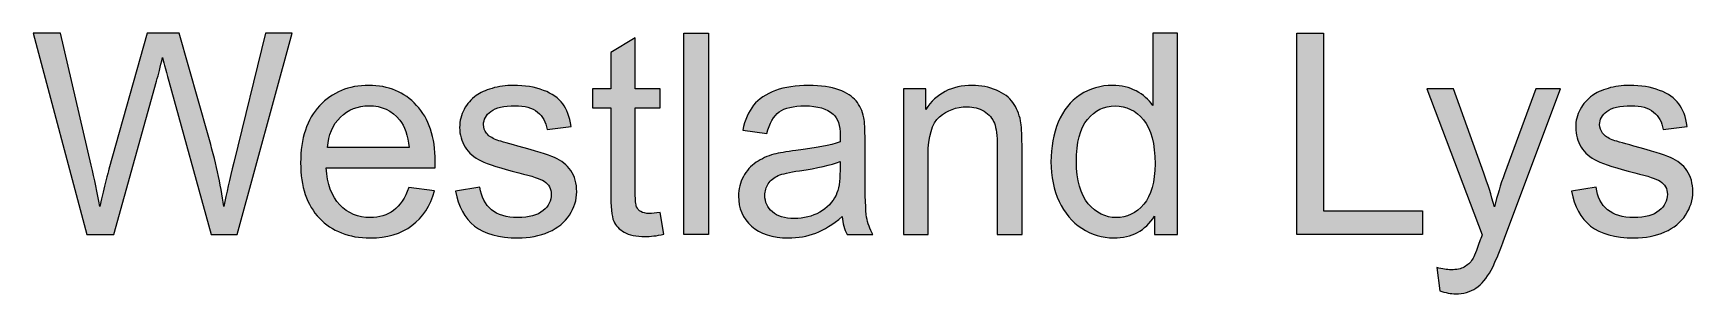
# Model space of a CAD drawing. Extents: x 65 to 351, y 42 to 244.
# Drawn here: x 65.11 to 102.55, y 237.92 to 243.8 of the extents above; entities that cross this region are included whole.
import ezdxf

# ---------------------------------------------------------------- set-up
doc = ezdxf.new("R2010")
doc.units = 0
doc.header["$MEASUREMENT"] = 0
doc.layers.add('TITLE', color=7, linetype='CONTINUOUS')

# ---------------------------------------------------------------- blocks, each defined once
blk = doc.blocks.new('BLOCK_27')
at = {"layer": 'TITLE'}
h = blk.add_hatch(color=7, dxfattribs=at)
h.dxf.hatch_style = 2
edge = h.paths.add_edge_path()
edge.add_spline(control_points=[(66.312, 239.259), (66.312, 239.259), (65.105, 243.804), (65.105, 243.804), (65.105, 243.804), (65.722, 243.804), (65.722, 243.804), (65.722, 243.804), (66.414, 240.825), (66.414, 240.825), (66.488, 240.512), (66.552, 240.202), (66.606, 239.894), (66.722, 240.38), (66.79, 240.66), (66.811, 240.735), (66.811, 240.735), (67.676, 243.804), (67.676, 243.804), (67.676, 243.804), (68.401, 243.804), (68.401, 243.804), (68.401, 243.804), (69.052, 241.504), (69.052, 241.504), (69.216, 240.933), (69.334, 240.397), (69.406, 239.894), (69.464, 240.182), (69.539, 240.511), (69.632, 240.883), (69.632, 240.883), (70.345, 243.804), (70.345, 243.804), (70.345, 243.804), (70.95, 243.804), (70.95, 243.804), (70.95, 243.804), (69.704, 239.259), (69.704, 239.259), (69.704, 239.259), (69.124, 239.259), (69.124, 239.259), (69.124, 239.259), (68.166, 242.722), (68.166, 242.722), (68.085, 243.012), (68.038, 243.189), (68.023, 243.255), (67.976, 243.047), (67.931, 242.869), (67.89, 242.722), (67.89, 242.722), (66.925, 239.259), (66.925, 239.259), (66.925, 239.259), (66.312, 239.259), (66.312, 239.259)], knot_values=[0, 0, 0, 0, 1, 1, 1, 2, 2, 2, 3, 3, 3, 4, 4, 4, 5, 5, 5, 6, 6, 6, 7, 7, 7, 8, 8, 8, 9, 9, 9, 10, 10, 10, 11, 11, 11, 12, 12, 12, 13, 13, 13, 14, 14, 14, 15, 15, 15, 16, 16, 16, 17, 17, 17, 18, 18, 18, 19, 19, 19, 19], degree=3, periodic=1)
h = blk.add_hatch(color=7, dxfattribs=at)
h.dxf.hatch_style = 2
h.paths.add_polyline_path([(79.784, 239.259), (79.784, 243.804), (80.342, 243.804), (80.342, 239.259)])
h = blk.add_hatch(color=7, dxfattribs=at)
h.dxf.hatch_style = 2
edge = h.paths.add_edge_path()
edge.add_spline(control_points=[(90.406, 239.259), (90.406, 239.259), (90.406, 239.674), (90.406, 239.674), (90.197, 239.348), (89.89, 239.184), (89.485, 239.184), (89.223, 239.184), (88.981, 239.257), (88.761, 239.401), (88.541, 239.546), (88.371, 239.748), (88.25, 240.008), (88.129, 240.267), (88.068, 240.565), (88.068, 240.902), (88.068, 241.231), (88.123, 241.529), (88.233, 241.797), (88.342, 242.064), (88.507, 242.269), (88.726, 242.412), (88.945, 242.555), (89.19, 242.626), (89.461, 242.626), (89.659, 242.626), (89.836, 242.584), (89.991, 242.5), (90.146, 242.417), (90.272, 242.308), (90.369, 242.173), (90.369, 242.173), (90.369, 243.804), (90.369, 243.804), (90.369, 243.804), (90.924, 243.804), (90.924, 243.804), (90.924, 243.804), (90.924, 239.259), (90.924, 239.259), (90.924, 239.259), (90.406, 239.259), (90.406, 239.259)], knot_values=[0, 0, 0, 0, 1, 1, 1, 2, 2, 2, 3, 3, 3, 4, 4, 4, 5, 5, 5, 6, 6, 6, 7, 7, 7, 8, 8, 8, 9, 9, 9, 10, 10, 10, 11, 11, 11, 12, 12, 12, 13, 13, 13, 14, 14, 14, 14], degree=3, periodic=1)
edge = h.paths.add_edge_path()
edge.add_spline(control_points=[(88.642, 240.902), (88.642, 240.48), (88.731, 240.165), (88.909, 239.956), (89.086, 239.748), (89.296, 239.643), (89.538, 239.643), (89.782, 239.643), (89.989, 239.743), (90.16, 239.942), (90.33, 240.142), (90.415, 240.446), (90.415, 240.856), (90.415, 241.306), (90.329, 241.637), (90.155, 241.848), (89.981, 242.059), (89.767, 242.164), (89.513, 242.164), (89.265, 242.164), (89.058, 242.063), (88.892, 241.86), (88.725, 241.658), (88.642, 241.338), (88.642, 240.902)], knot_values=[0, 0, 0, 0, 1, 1, 1, 2, 2, 2, 3, 3, 3, 4, 4, 4, 5, 5, 5, 6, 6, 6, 7, 7, 7, 8, 8, 8, 8], degree=3, periodic=1)
h = blk.add_hatch(color=7, dxfattribs=at)
h.dxf.hatch_style = 2
h.paths.add_polyline_path([(93.612, 239.259), (93.612, 243.804), (94.214, 243.804), (94.214, 239.795), (96.452, 239.795), (96.452, 239.259)])
h = blk.add_hatch(color=7, dxfattribs=at)
h.dxf.hatch_style = 2
edge = h.paths.add_edge_path()
edge.add_spline(control_points=[(79.25, 239.758), (79.25, 239.758), (79.331, 239.265), (79.331, 239.265), (79.174, 239.232), (79.033, 239.215), (78.909, 239.215), (78.707, 239.215), (78.55, 239.247), (78.438, 239.312), (78.326, 239.376), (78.248, 239.46), (78.202, 239.564), (78.157, 239.669), (78.134, 239.888), (78.134, 240.223), (78.134, 240.223), (78.134, 242.118), (78.134, 242.118), (78.134, 242.118), (77.725, 242.118), (77.725, 242.118), (77.725, 242.118), (77.725, 242.552), (77.725, 242.552), (77.725, 242.552), (78.134, 242.552), (78.134, 242.552), (78.134, 242.552), (78.134, 243.367), (78.134, 243.367), (78.134, 243.367), (78.689, 243.702), (78.689, 243.702), (78.689, 243.702), (78.689, 242.552), (78.689, 242.552), (78.689, 242.552), (79.25, 242.552), (79.25, 242.552), (79.25, 242.552), (79.25, 242.118), (79.25, 242.118), (79.25, 242.118), (78.689, 242.118), (78.689, 242.118), (78.689, 242.118), (78.689, 240.192), (78.689, 240.192), (78.689, 240.033), (78.699, 239.931), (78.719, 239.885), (78.738, 239.84), (78.77, 239.803), (78.815, 239.777), (78.859, 239.75), (78.923, 239.736), (79.005, 239.736), (79.067, 239.736), (79.149, 239.744), (79.25, 239.758)], knot_values=[0, 0, 0, 0, 1, 1, 1, 2, 2, 2, 3, 3, 3, 4, 4, 4, 5, 5, 5, 6, 6, 6, 7, 7, 7, 8, 8, 8, 9, 9, 9, 10, 10, 10, 11, 11, 11, 12, 12, 12, 13, 13, 13, 14, 14, 14, 15, 15, 15, 16, 16, 16, 17, 17, 17, 18, 18, 18, 19, 19, 19, 20, 20, 20, 20], degree=3, periodic=1)
h = blk.add_hatch(color=7, dxfattribs=at)
h.dxf.hatch_style = 2
edge = h.paths.add_edge_path()
edge.add_spline(control_points=[(73.579, 240.319), (73.579, 240.319), (74.156, 240.248), (74.156, 240.248), (74.065, 239.911), (73.897, 239.649), (73.651, 239.463), (73.405, 239.277), (73.09, 239.184), (72.708, 239.184), (72.226, 239.184), (71.845, 239.333), (71.562, 239.629), (71.28, 239.926), (71.139, 240.342), (71.139, 240.877), (71.139, 241.431), (71.282, 241.861), (71.567, 242.167), (71.852, 242.473), (72.222, 242.626), (72.677, 242.626), (73.117, 242.626), (73.477, 242.476), (73.756, 242.176), (74.035, 241.877), (74.175, 241.455), (74.175, 240.911), (74.175, 240.878), (74.174, 240.829), (74.172, 240.763), (74.172, 240.763), (71.716, 240.763), (71.716, 240.763), (71.737, 240.401), (71.839, 240.124), (72.023, 239.932), (72.207, 239.739), (72.436, 239.643), (72.711, 239.643), (72.916, 239.643), (73.09, 239.697), (73.235, 239.804), (73.38, 239.912), (73.495, 240.084), (73.579, 240.319)], knot_values=[0, 0, 0, 0, 1, 1, 1, 2, 2, 2, 3, 3, 3, 4, 4, 4, 5, 5, 5, 6, 6, 6, 7, 7, 7, 8, 8, 8, 9, 9, 9, 10, 10, 10, 11, 11, 11, 12, 12, 12, 13, 13, 13, 14, 14, 14, 15, 15, 15, 15], degree=3, periodic=1)
edge = h.paths.add_edge_path()
edge.add_spline(control_points=[(71.747, 241.221), (71.747, 241.221), (73.586, 241.221), (73.586, 241.221), (73.561, 241.498), (73.49, 241.706), (73.375, 241.845), (73.197, 242.06), (72.966, 242.167), (72.683, 242.167), (72.427, 242.167), (72.211, 242.081), (72.037, 241.91), (71.862, 241.738), (71.765, 241.509), (71.747, 241.221)], knot_values=[0, 0, 0, 0, 1, 1, 1, 2, 2, 2, 3, 3, 3, 4, 4, 4, 5, 5, 5, 5], degree=3, periodic=1)
h = blk.add_hatch(color=7, dxfattribs=at)
h.dxf.hatch_style = 2
edge = h.paths.add_edge_path()
edge.add_spline(control_points=[(74.634, 240.242), (74.634, 240.242), (75.185, 240.328), (75.185, 240.328), (75.216, 240.107), (75.303, 239.938), (75.444, 239.82), (75.586, 239.702), (75.784, 239.643), (76.038, 239.643), (76.294, 239.643), (76.485, 239.695), (76.609, 239.8), (76.733, 239.904), (76.795, 240.027), (76.795, 240.167), (76.795, 240.293), (76.74, 240.393), (76.63, 240.465), (76.554, 240.515), (76.364, 240.578), (76.06, 240.654), (75.651, 240.757), (75.367, 240.847), (75.209, 240.922), (75.051, 240.998), (74.931, 241.102), (74.849, 241.235), (74.767, 241.369), (74.727, 241.516), (74.727, 241.677), (74.727, 241.824), (74.76, 241.96), (74.827, 242.085), (74.894, 242.21), (74.986, 242.314), (75.102, 242.397), (75.189, 242.461), (75.307, 242.515), (75.457, 242.559), (75.607, 242.604), (75.767, 242.626), (75.939, 242.626), (76.197, 242.626), (76.424, 242.589), (76.619, 242.514), (76.815, 242.44), (76.959, 242.339), (77.052, 242.212), (77.145, 242.085), (77.209, 241.915), (77.244, 241.702), (77.244, 241.702), (76.699, 241.628), (76.699, 241.628), (76.674, 241.797), (76.602, 241.929), (76.483, 242.025), (76.364, 242.12), (76.196, 242.167), (75.979, 242.167), (75.723, 242.167), (75.54, 242.125), (75.43, 242.04), (75.321, 241.955), (75.266, 241.856), (75.266, 241.742), (75.266, 241.67), (75.289, 241.605), (75.334, 241.547), (75.38, 241.487), (75.451, 241.437), (75.548, 241.398), (75.604, 241.378), (75.768, 241.33), (76.041, 241.256), (76.436, 241.15), (76.711, 241.064), (76.867, 240.997), (77.024, 240.929), (77.146, 240.832), (77.235, 240.704), (77.324, 240.576), (77.368, 240.416), (77.368, 240.226), (77.368, 240.04), (77.314, 239.865), (77.205, 239.701), (77.097, 239.536), (76.94, 239.409), (76.736, 239.319), (76.531, 239.229), (76.3, 239.184), (76.041, 239.184), (75.613, 239.184), (75.287, 239.273), (75.063, 239.451), (74.839, 239.629), (74.696, 239.892), (74.634, 240.242)], knot_values=[0, 0, 0, 0, 1, 1, 1, 2, 2, 2, 3, 3, 3, 4, 4, 4, 5, 5, 5, 6, 6, 6, 7, 7, 7, 8, 8, 8, 9, 9, 9, 10, 10, 10, 11, 11, 11, 12, 12, 12, 13, 13, 13, 14, 14, 14, 15, 15, 15, 16, 16, 16, 17, 17, 17, 18, 18, 18, 19, 19, 19, 20, 20, 20, 21, 21, 21, 22, 22, 22, 23, 23, 23, 24, 24, 24, 25, 25, 25, 26, 26, 26, 27, 27, 27, 28, 28, 28, 29, 29, 29, 30, 30, 30, 31, 31, 31, 32, 32, 32, 33, 33, 33, 33], degree=3, periodic=1)
h = blk.add_hatch(color=7, dxfattribs=at)
h.dxf.hatch_style = 2
edge = h.paths.add_edge_path()
edge.add_spline(control_points=[(83.355, 239.665), (83.149, 239.489), (82.95, 239.365), (82.759, 239.293), (82.567, 239.221), (82.362, 239.184), (82.143, 239.184), (81.781, 239.184), (81.503, 239.273), (81.309, 239.449), (81.115, 239.626), (81.018, 239.852), (81.018, 240.127), (81.018, 240.288), (81.054, 240.435), (81.128, 240.569), (81.201, 240.702), (81.297, 240.809), (81.416, 240.89), (81.535, 240.97), (81.669, 241.031), (81.818, 241.073), (81.927, 241.102), (82.092, 241.129), (82.314, 241.156), (82.764, 241.21), (83.096, 241.274), (83.309, 241.349), (83.311, 241.425), (83.312, 241.474), (83.312, 241.494), (83.312, 241.722), (83.259, 241.882), (83.154, 241.975), (83.011, 242.101), (82.799, 242.164), (82.518, 242.164), (82.256, 242.164), (82.062, 242.118), (81.937, 242.026), (81.812, 241.934), (81.719, 241.771), (81.659, 241.538), (81.659, 241.538), (81.114, 241.612), (81.114, 241.612), (81.163, 241.846), (81.245, 242.034), (81.359, 242.178), (81.472, 242.322), (81.637, 242.432), (81.852, 242.51), (82.067, 242.587), (82.316, 242.626), (82.599, 242.626), (82.88, 242.626), (83.108, 242.593), (83.284, 242.527), (83.46, 242.461), (83.589, 242.377), (83.672, 242.277), (83.754, 242.177), (83.812, 242.05), (83.845, 241.897), (83.864, 241.802), (83.873, 241.631), (83.873, 241.383), (83.873, 241.383), (83.873, 240.639), (83.873, 240.639), (83.873, 240.12), (83.885, 239.792), (83.909, 239.654), (83.933, 239.517), (83.98, 239.385), (84.05, 239.259), (84.05, 239.259), (83.467, 239.259), (83.467, 239.259), (83.409, 239.375), (83.372, 239.51), (83.355, 239.665)], knot_values=[0, 0, 0, 0, 1, 1, 1, 2, 2, 2, 3, 3, 3, 4, 4, 4, 5, 5, 5, 6, 6, 6, 7, 7, 7, 8, 8, 8, 9, 9, 9, 10, 10, 10, 11, 11, 11, 12, 12, 12, 13, 13, 13, 14, 14, 14, 15, 15, 15, 16, 16, 16, 17, 17, 17, 18, 18, 18, 19, 19, 19, 20, 20, 20, 21, 21, 21, 22, 22, 22, 23, 23, 23, 24, 24, 24, 25, 25, 25, 26, 26, 26, 27, 27, 27, 27], degree=3, periodic=1)
edge = h.paths.add_edge_path()
edge.add_spline(control_points=[(83.309, 240.911), (83.106, 240.829), (82.803, 240.758), (82.397, 240.701), (82.168, 240.667), (82.006, 240.63), (81.911, 240.589), (81.816, 240.548), (81.742, 240.487), (81.69, 240.408), (81.639, 240.328), (81.613, 240.24), (81.613, 240.142), (81.613, 239.994), (81.669, 239.87), (81.782, 239.77), (81.895, 239.671), (82.059, 239.622), (82.276, 239.622), (82.491, 239.622), (82.683, 239.669), (82.85, 239.763), (83.017, 239.857), (83.14, 239.985), (83.219, 240.149), (83.279, 240.275), (83.309, 240.461), (83.309, 240.707), (83.309, 240.707), (83.309, 240.911), (83.309, 240.911)], knot_values=[0, 0, 0, 0, 1, 1, 1, 2, 2, 2, 3, 3, 3, 4, 4, 4, 5, 5, 5, 6, 6, 6, 7, 7, 7, 8, 8, 8, 9, 9, 9, 10, 10, 10, 10], degree=3, periodic=1)
h = blk.add_hatch(color=7, dxfattribs=at)
h.dxf.hatch_style = 2
edge = h.paths.add_edge_path()
edge.add_spline(control_points=[(84.738, 239.259), (84.738, 239.259), (84.738, 242.552), (84.738, 242.552), (84.738, 242.552), (85.241, 242.552), (85.241, 242.552), (85.241, 242.552), (85.241, 242.083), (85.241, 242.083), (85.482, 242.445), (85.832, 242.626), (86.289, 242.626), (86.487, 242.626), (86.669, 242.59), (86.836, 242.519), (87.002, 242.448), (87.127, 242.354), (87.209, 242.238), (87.292, 242.123), (87.35, 241.985), (87.383, 241.826), (87.404, 241.723), (87.414, 241.542), (87.414, 241.283), (87.414, 241.283), (87.414, 239.259), (87.414, 239.259), (87.414, 239.259), (86.856, 239.259), (86.856, 239.259), (86.856, 239.259), (86.856, 241.262), (86.856, 241.262), (86.856, 241.489), (86.834, 241.659), (86.791, 241.772), (86.748, 241.884), (86.671, 241.974), (86.56, 242.042), (86.449, 242.109), (86.32, 242.142), (86.171, 242.142), (85.933, 242.142), (85.728, 242.067), (85.555, 241.916), (85.383, 241.765), (85.296, 241.479), (85.296, 241.057), (85.296, 241.057), (85.296, 239.259), (85.296, 239.259), (85.296, 239.259), (84.738, 239.259), (84.738, 239.259)], knot_values=[0, 0, 0, 0, 1, 1, 1, 2, 2, 2, 3, 3, 3, 4, 4, 4, 5, 5, 5, 6, 6, 6, 7, 7, 7, 8, 8, 8, 9, 9, 9, 10, 10, 10, 11, 11, 11, 12, 12, 12, 13, 13, 13, 14, 14, 14, 15, 15, 15, 16, 16, 16, 17, 17, 17, 18, 18, 18, 18], degree=3, periodic=1)
h = blk.add_hatch(color=7, dxfattribs=at)
h.dxf.hatch_style = 2
edge = h.paths.add_edge_path()
edge.add_spline(control_points=[(96.837, 237.991), (96.837, 237.991), (96.775, 238.515), (96.775, 238.515), (96.897, 238.482), (97.003, 238.465), (97.094, 238.465), (97.218, 238.465), (97.317, 238.486), (97.392, 238.527), (97.466, 238.568), (97.527, 238.626), (97.575, 238.701), (97.61, 238.756), (97.667, 238.895), (97.745, 239.116), (97.756, 239.147), (97.772, 239.193), (97.795, 239.253), (97.795, 239.253), (96.545, 242.552), (96.545, 242.552), (96.545, 242.552), (97.147, 242.552), (97.147, 242.552), (97.147, 242.552), (97.832, 240.645), (97.832, 240.645), (97.921, 240.403), (98.001, 240.149), (98.071, 239.882), (98.135, 240.138), (98.211, 240.388), (98.3, 240.632), (98.3, 240.632), (99.004, 242.552), (99.004, 242.552), (99.004, 242.552), (99.562, 242.552), (99.562, 242.552), (99.562, 242.552), (98.31, 239.203), (98.31, 239.203), (98.175, 238.841), (98.071, 238.592), (97.996, 238.456), (97.897, 238.272), (97.784, 238.137), (97.655, 238.051), (97.527, 237.965), (97.374, 237.922), (97.196, 237.922), (97.089, 237.922), (96.969, 237.945), (96.837, 237.991)], knot_values=[0, 0, 0, 0, 1, 1, 1, 2, 2, 2, 3, 3, 3, 4, 4, 4, 5, 5, 5, 6, 6, 6, 7, 7, 7, 8, 8, 8, 9, 9, 9, 10, 10, 10, 11, 11, 11, 12, 12, 12, 13, 13, 13, 14, 14, 14, 15, 15, 15, 16, 16, 16, 17, 17, 17, 18, 18, 18, 18], degree=3, periodic=1)
h = blk.add_hatch(color=7, dxfattribs=at)
h.dxf.hatch_style = 2
edge = h.paths.add_edge_path()
edge.add_spline(control_points=[(99.813, 240.242), (99.813, 240.242), (100.365, 240.328), (100.365, 240.328), (100.396, 240.107), (100.483, 239.938), (100.624, 239.82), (100.766, 239.702), (100.964, 239.643), (101.218, 239.643), (101.474, 239.643), (101.664, 239.695), (101.788, 239.8), (101.912, 239.904), (101.974, 240.027), (101.974, 240.167), (101.974, 240.293), (101.92, 240.393), (101.81, 240.465), (101.734, 240.515), (101.544, 240.578), (101.24, 240.654), (100.83, 240.757), (100.547, 240.847), (100.389, 240.922), (100.23, 240.998), (100.111, 241.102), (100.029, 241.235), (99.947, 241.369), (99.906, 241.516), (99.906, 241.677), (99.906, 241.824), (99.94, 241.96), (100.007, 242.085), (100.074, 242.21), (100.166, 242.314), (100.282, 242.397), (100.368, 242.461), (100.487, 242.515), (100.637, 242.559), (100.786, 242.604), (100.947, 242.626), (101.119, 242.626), (101.377, 242.626), (101.604, 242.589), (101.799, 242.514), (101.995, 242.44), (102.139, 242.339), (102.232, 242.212), (102.325, 242.085), (102.389, 241.915), (102.424, 241.702), (102.424, 241.702), (101.878, 241.628), (101.878, 241.628), (101.854, 241.797), (101.782, 241.929), (101.663, 242.025), (101.544, 242.12), (101.376, 242.167), (101.159, 242.167), (100.903, 242.167), (100.72, 242.125), (100.61, 242.04), (100.501, 241.955), (100.446, 241.856), (100.446, 241.742), (100.446, 241.67), (100.469, 241.605), (100.514, 241.547), (100.56, 241.487), (100.631, 241.437), (100.728, 241.398), (100.784, 241.378), (100.948, 241.33), (101.221, 241.256), (101.616, 241.15), (101.891, 241.064), (102.047, 240.997), (102.203, 240.929), (102.326, 240.832), (102.415, 240.704), (102.504, 240.576), (102.548, 240.416), (102.548, 240.226), (102.548, 240.04), (102.494, 239.865), (102.385, 239.701), (102.277, 239.536), (102.12, 239.409), (101.916, 239.319), (101.711, 239.229), (101.479, 239.184), (101.221, 239.184), (100.793, 239.184), (100.467, 239.273), (100.243, 239.451), (100.019, 239.629), (99.875, 239.892), (99.813, 240.242)], knot_values=[0, 0, 0, 0, 1, 1, 1, 2, 2, 2, 3, 3, 3, 4, 4, 4, 5, 5, 5, 6, 6, 6, 7, 7, 7, 8, 8, 8, 9, 9, 9, 10, 10, 10, 11, 11, 11, 12, 12, 12, 13, 13, 13, 14, 14, 14, 15, 15, 15, 16, 16, 16, 17, 17, 17, 18, 18, 18, 19, 19, 19, 20, 20, 20, 21, 21, 21, 22, 22, 22, 23, 23, 23, 24, 24, 24, 25, 25, 25, 26, 26, 26, 27, 27, 27, 28, 28, 28, 29, 29, 29, 30, 30, 30, 31, 31, 31, 32, 32, 32, 33, 33, 33, 33], degree=3, periodic=1)
for points in [[(79.784, 239.259), (79.784, 243.804), (80.342, 243.804), (80.342, 239.259), (79.784, 239.259)], [(93.612, 239.259), (93.612, 243.804), (94.214, 243.804), (94.214, 239.795), (96.452, 239.795), (96.452, 239.259), (93.612, 239.259)]]:
    blk.add_lwpolyline(points, dxfattribs=at)
for points, knots in [([(66.312, 239.259), (66.312, 239.259), (65.105, 243.804), (65.105, 243.804), (65.105, 243.804), (65.722, 243.804), (65.722, 243.804), (65.722, 243.804), (66.414, 240.825), (66.414, 240.825), (66.488, 240.512), (66.552, 240.202), (66.606, 239.894), (66.722, 240.38), (66.79, 240.66), (66.811, 240.735), (66.811, 240.735), (67.676, 243.804), (67.676, 243.804), (67.676, 243.804), (68.401, 243.804), (68.401, 243.804), (68.401, 243.804), (69.052, 241.504), (69.052, 241.504), (69.216, 240.933), (69.334, 240.397), (69.406, 239.894), (69.464, 240.182), (69.539, 240.511), (69.632, 240.883), (69.632, 240.883), (70.345, 243.804), (70.345, 243.804), (70.345, 243.804), (70.95, 243.804), (70.95, 243.804), (70.95, 243.804), (69.704, 239.259), (69.704, 239.259), (69.704, 239.259), (69.124, 239.259), (69.124, 239.259), (69.124, 239.259), (68.166, 242.722), (68.166, 242.722), (68.085, 243.012), (68.038, 243.189), (68.023, 243.255), (67.976, 243.047), (67.931, 242.869), (67.89, 242.722), (67.89, 242.722), (66.925, 239.259), (66.925, 239.259), (66.925, 239.259), (66.312, 239.259), (66.312, 239.259)], [0, 0, 0, 0, 1, 1, 1, 2, 2, 2, 3, 3, 3, 4, 4, 4, 5, 5, 5, 6, 6, 6, 7, 7, 7, 8, 8, 8, 9, 9, 9, 10, 10, 10, 11, 11, 11, 12, 12, 12, 13, 13, 13, 14, 14, 14, 15, 15, 15, 16, 16, 16, 17, 17, 17, 18, 18, 18, 19, 19, 19, 19]), ([(90.406, 239.259), (90.406, 239.259), (90.406, 239.674), (90.406, 239.674), (90.197, 239.348), (89.89, 239.184), (89.485, 239.184), (89.223, 239.184), (88.981, 239.257), (88.761, 239.401), (88.541, 239.546), (88.371, 239.748), (88.25, 240.008), (88.129, 240.267), (88.068, 240.565), (88.068, 240.902), (88.068, 241.231), (88.123, 241.529), (88.233, 241.797), (88.342, 242.064), (88.507, 242.269), (88.726, 242.412), (88.945, 242.555), (89.19, 242.626), (89.461, 242.626), (89.659, 242.626), (89.836, 242.584), (89.991, 242.5), (90.146, 242.417), (90.272, 242.308), (90.369, 242.173), (90.369, 242.173), (90.369, 243.804), (90.369, 243.804), (90.369, 243.804), (90.924, 243.804), (90.924, 243.804), (90.924, 243.804), (90.924, 239.259), (90.924, 239.259), (90.924, 239.259), (90.406, 239.259), (90.406, 239.259)], [0, 0, 0, 0, 1, 1, 1, 2, 2, 2, 3, 3, 3, 4, 4, 4, 5, 5, 5, 6, 6, 6, 7, 7, 7, 8, 8, 8, 9, 9, 9, 10, 10, 10, 11, 11, 11, 12, 12, 12, 13, 13, 13, 14, 14, 14, 14]), ([(79.25, 239.758), (79.25, 239.758), (79.331, 239.265), (79.331, 239.265), (79.174, 239.232), (79.033, 239.215), (78.909, 239.215), (78.707, 239.215), (78.55, 239.247), (78.438, 239.312), (78.326, 239.376), (78.248, 239.46), (78.202, 239.564), (78.157, 239.669), (78.134, 239.888), (78.134, 240.223), (78.134, 240.223), (78.134, 242.118), (78.134, 242.118), (78.134, 242.118), (77.725, 242.118), (77.725, 242.118), (77.725, 242.118), (77.725, 242.552), (77.725, 242.552), (77.725, 242.552), (78.134, 242.552), (78.134, 242.552), (78.134, 242.552), (78.134, 243.367), (78.134, 243.367), (78.134, 243.367), (78.689, 243.702), (78.689, 243.702), (78.689, 243.702), (78.689, 242.552), (78.689, 242.552), (78.689, 242.552), (79.25, 242.552), (79.25, 242.552), (79.25, 242.552), (79.25, 242.118), (79.25, 242.118), (79.25, 242.118), (78.689, 242.118), (78.689, 242.118), (78.689, 242.118), (78.689, 240.192), (78.689, 240.192), (78.689, 240.033), (78.699, 239.931), (78.719, 239.885), (78.738, 239.84), (78.77, 239.803), (78.815, 239.777), (78.859, 239.75), (78.923, 239.736), (79.005, 239.736), (79.067, 239.736), (79.149, 239.744), (79.25, 239.758)], [0, 0, 0, 0, 1, 1, 1, 2, 2, 2, 3, 3, 3, 4, 4, 4, 5, 5, 5, 6, 6, 6, 7, 7, 7, 8, 8, 8, 9, 9, 9, 10, 10, 10, 11, 11, 11, 12, 12, 12, 13, 13, 13, 14, 14, 14, 15, 15, 15, 16, 16, 16, 17, 17, 17, 18, 18, 18, 19, 19, 19, 20, 20, 20, 20]), ([(73.579, 240.319), (73.579, 240.319), (74.156, 240.248), (74.156, 240.248), (74.065, 239.911), (73.897, 239.649), (73.651, 239.463), (73.405, 239.277), (73.09, 239.184), (72.708, 239.184), (72.226, 239.184), (71.845, 239.333), (71.562, 239.629), (71.28, 239.926), (71.139, 240.342), (71.139, 240.877), (71.139, 241.431), (71.282, 241.861), (71.567, 242.167), (71.852, 242.473), (72.222, 242.626), (72.677, 242.626), (73.117, 242.626), (73.477, 242.476), (73.756, 242.176), (74.035, 241.877), (74.175, 241.455), (74.175, 240.911), (74.175, 240.878), (74.174, 240.829), (74.172, 240.763), (74.172, 240.763), (71.716, 240.763), (71.716, 240.763), (71.737, 240.401), (71.839, 240.124), (72.023, 239.932), (72.207, 239.739), (72.436, 239.643), (72.711, 239.643), (72.916, 239.643), (73.09, 239.697), (73.235, 239.804), (73.38, 239.912), (73.495, 240.084), (73.579, 240.319)], [0, 0, 0, 0, 1, 1, 1, 2, 2, 2, 3, 3, 3, 4, 4, 4, 5, 5, 5, 6, 6, 6, 7, 7, 7, 8, 8, 8, 9, 9, 9, 10, 10, 10, 11, 11, 11, 12, 12, 12, 13, 13, 13, 14, 14, 14, 15, 15, 15, 15]), ([(74.634, 240.242), (74.634, 240.242), (75.185, 240.328), (75.185, 240.328), (75.216, 240.107), (75.303, 239.938), (75.444, 239.82), (75.586, 239.702), (75.784, 239.643), (76.038, 239.643), (76.294, 239.643), (76.485, 239.695), (76.609, 239.8), (76.733, 239.904), (76.795, 240.027), (76.795, 240.167), (76.795, 240.293), (76.74, 240.393), (76.63, 240.465), (76.554, 240.515), (76.364, 240.578), (76.06, 240.654), (75.651, 240.757), (75.367, 240.847), (75.209, 240.922), (75.051, 240.998), (74.931, 241.102), (74.849, 241.235), (74.767, 241.369), (74.727, 241.516), (74.727, 241.677), (74.727, 241.824), (74.76, 241.96), (74.827, 242.085), (74.894, 242.21), (74.986, 242.314), (75.102, 242.397), (75.189, 242.461), (75.307, 242.515), (75.457, 242.559), (75.607, 242.604), (75.767, 242.626), (75.939, 242.626), (76.197, 242.626), (76.424, 242.589), (76.619, 242.514), (76.815, 242.44), (76.959, 242.339), (77.052, 242.212), (77.145, 242.085), (77.209, 241.915), (77.244, 241.702), (77.244, 241.702), (76.699, 241.628), (76.699, 241.628), (76.674, 241.797), (76.602, 241.929), (76.483, 242.025), (76.364, 242.12), (76.196, 242.167), (75.979, 242.167), (75.723, 242.167), (75.54, 242.125), (75.43, 242.04), (75.321, 241.955), (75.266, 241.856), (75.266, 241.742), (75.266, 241.67), (75.289, 241.605), (75.334, 241.547), (75.38, 241.487), (75.451, 241.437), (75.548, 241.398), (75.604, 241.378), (75.768, 241.33), (76.041, 241.256), (76.436, 241.15), (76.711, 241.064), (76.867, 240.997), (77.024, 240.929), (77.146, 240.832), (77.235, 240.704), (77.324, 240.576), (77.368, 240.416), (77.368, 240.226), (77.368, 240.04), (77.314, 239.865), (77.205, 239.701), (77.097, 239.536), (76.94, 239.409), (76.736, 239.319), (76.531, 239.229), (76.3, 239.184), (76.041, 239.184), (75.613, 239.184), (75.287, 239.273), (75.063, 239.451), (74.839, 239.629), (74.696, 239.892), (74.634, 240.242)], [0, 0, 0, 0, 1, 1, 1, 2, 2, 2, 3, 3, 3, 4, 4, 4, 5, 5, 5, 6, 6, 6, 7, 7, 7, 8, 8, 8, 9, 9, 9, 10, 10, 10, 11, 11, 11, 12, 12, 12, 13, 13, 13, 14, 14, 14, 15, 15, 15, 16, 16, 16, 17, 17, 17, 18, 18, 18, 19, 19, 19, 20, 20, 20, 21, 21, 21, 22, 22, 22, 23, 23, 23, 24, 24, 24, 25, 25, 25, 26, 26, 26, 27, 27, 27, 28, 28, 28, 29, 29, 29, 30, 30, 30, 31, 31, 31, 32, 32, 32, 33, 33, 33, 33]), ([(83.355, 239.665), (83.149, 239.489), (82.95, 239.365), (82.759, 239.293), (82.567, 239.221), (82.362, 239.184), (82.143, 239.184), (81.781, 239.184), (81.503, 239.273), (81.309, 239.449), (81.115, 239.626), (81.018, 239.852), (81.018, 240.127), (81.018, 240.288), (81.054, 240.435), (81.128, 240.569), (81.201, 240.702), (81.297, 240.809), (81.416, 240.89), (81.535, 240.97), (81.669, 241.031), (81.818, 241.073), (81.927, 241.102), (82.092, 241.129), (82.314, 241.156), (82.764, 241.21), (83.096, 241.274), (83.309, 241.349), (83.311, 241.425), (83.312, 241.474), (83.312, 241.494), (83.312, 241.722), (83.259, 241.882), (83.154, 241.975), (83.011, 242.101), (82.799, 242.164), (82.518, 242.164), (82.256, 242.164), (82.062, 242.118), (81.937, 242.026), (81.812, 241.934), (81.719, 241.771), (81.659, 241.538), (81.659, 241.538), (81.114, 241.612), (81.114, 241.612), (81.163, 241.846), (81.245, 242.034), (81.359, 242.178), (81.472, 242.322), (81.637, 242.432), (81.852, 242.51), (82.067, 242.587), (82.316, 242.626), (82.599, 242.626), (82.88, 242.626), (83.108, 242.593), (83.284, 242.527), (83.46, 242.461), (83.589, 242.377), (83.672, 242.277), (83.754, 242.177), (83.812, 242.05), (83.845, 241.897), (83.864, 241.802), (83.873, 241.631), (83.873, 241.383), (83.873, 241.383), (83.873, 240.639), (83.873, 240.639), (83.873, 240.12), (83.885, 239.792), (83.909, 239.654), (83.933, 239.517), (83.98, 239.385), (84.05, 239.259), (84.05, 239.259), (83.467, 239.259), (83.467, 239.259), (83.409, 239.375), (83.372, 239.51), (83.355, 239.665)], [0, 0, 0, 0, 1, 1, 1, 2, 2, 2, 3, 3, 3, 4, 4, 4, 5, 5, 5, 6, 6, 6, 7, 7, 7, 8, 8, 8, 9, 9, 9, 10, 10, 10, 11, 11, 11, 12, 12, 12, 13, 13, 13, 14, 14, 14, 15, 15, 15, 16, 16, 16, 17, 17, 17, 18, 18, 18, 19, 19, 19, 20, 20, 20, 21, 21, 21, 22, 22, 22, 23, 23, 23, 24, 24, 24, 25, 25, 25, 26, 26, 26, 27, 27, 27, 27]), ([(84.738, 239.259), (84.738, 239.259), (84.738, 242.552), (84.738, 242.552), (84.738, 242.552), (85.241, 242.552), (85.241, 242.552), (85.241, 242.552), (85.241, 242.083), (85.241, 242.083), (85.482, 242.445), (85.832, 242.626), (86.289, 242.626), (86.487, 242.626), (86.669, 242.59), (86.836, 242.519), (87.002, 242.448), (87.127, 242.354), (87.209, 242.238), (87.292, 242.123), (87.35, 241.985), (87.383, 241.826), (87.404, 241.723), (87.414, 241.542), (87.414, 241.283), (87.414, 241.283), (87.414, 239.259), (87.414, 239.259), (87.414, 239.259), (86.856, 239.259), (86.856, 239.259), (86.856, 239.259), (86.856, 241.262), (86.856, 241.262), (86.856, 241.489), (86.834, 241.659), (86.791, 241.772), (86.748, 241.884), (86.671, 241.974), (86.56, 242.042), (86.449, 242.109), (86.32, 242.142), (86.171, 242.142), (85.933, 242.142), (85.728, 242.067), (85.555, 241.916), (85.383, 241.765), (85.296, 241.479), (85.296, 241.057), (85.296, 241.057), (85.296, 239.259), (85.296, 239.259), (85.296, 239.259), (84.738, 239.259), (84.738, 239.259)], [0, 0, 0, 0, 1, 1, 1, 2, 2, 2, 3, 3, 3, 4, 4, 4, 5, 5, 5, 6, 6, 6, 7, 7, 7, 8, 8, 8, 9, 9, 9, 10, 10, 10, 11, 11, 11, 12, 12, 12, 13, 13, 13, 14, 14, 14, 15, 15, 15, 16, 16, 16, 17, 17, 17, 18, 18, 18, 18]), ([(96.837, 237.991), (96.837, 237.991), (96.775, 238.515), (96.775, 238.515), (96.897, 238.482), (97.003, 238.465), (97.094, 238.465), (97.218, 238.465), (97.317, 238.486), (97.392, 238.527), (97.466, 238.568), (97.527, 238.626), (97.575, 238.701), (97.61, 238.756), (97.667, 238.895), (97.745, 239.116), (97.756, 239.147), (97.772, 239.193), (97.795, 239.253), (97.795, 239.253), (96.545, 242.552), (96.545, 242.552), (96.545, 242.552), (97.147, 242.552), (97.147, 242.552), (97.147, 242.552), (97.832, 240.645), (97.832, 240.645), (97.921, 240.403), (98.001, 240.149), (98.071, 239.882), (98.135, 240.138), (98.211, 240.388), (98.3, 240.632), (98.3, 240.632), (99.004, 242.552), (99.004, 242.552), (99.004, 242.552), (99.562, 242.552), (99.562, 242.552), (99.562, 242.552), (98.31, 239.203), (98.31, 239.203), (98.175, 238.841), (98.071, 238.592), (97.996, 238.456), (97.897, 238.272), (97.784, 238.137), (97.655, 238.051), (97.527, 237.965), (97.374, 237.922), (97.196, 237.922), (97.089, 237.922), (96.969, 237.945), (96.837, 237.991)], [0, 0, 0, 0, 1, 1, 1, 2, 2, 2, 3, 3, 3, 4, 4, 4, 5, 5, 5, 6, 6, 6, 7, 7, 7, 8, 8, 8, 9, 9, 9, 10, 10, 10, 11, 11, 11, 12, 12, 12, 13, 13, 13, 14, 14, 14, 15, 15, 15, 16, 16, 16, 17, 17, 17, 18, 18, 18, 18]), ([(99.813, 240.242), (99.813, 240.242), (100.365, 240.328), (100.365, 240.328), (100.396, 240.107), (100.483, 239.938), (100.624, 239.82), (100.766, 239.702), (100.964, 239.643), (101.218, 239.643), (101.474, 239.643), (101.664, 239.695), (101.788, 239.8), (101.912, 239.904), (101.974, 240.027), (101.974, 240.167), (101.974, 240.293), (101.92, 240.393), (101.81, 240.465), (101.734, 240.515), (101.544, 240.578), (101.24, 240.654), (100.83, 240.757), (100.547, 240.847), (100.389, 240.922), (100.23, 240.998), (100.111, 241.102), (100.029, 241.235), (99.947, 241.369), (99.906, 241.516), (99.906, 241.677), (99.906, 241.824), (99.94, 241.96), (100.007, 242.085), (100.074, 242.21), (100.166, 242.314), (100.282, 242.397), (100.368, 242.461), (100.487, 242.515), (100.637, 242.559), (100.786, 242.604), (100.947, 242.626), (101.119, 242.626), (101.377, 242.626), (101.604, 242.589), (101.799, 242.514), (101.995, 242.44), (102.139, 242.339), (102.232, 242.212), (102.325, 242.085), (102.389, 241.915), (102.424, 241.702), (102.424, 241.702), (101.878, 241.628), (101.878, 241.628), (101.854, 241.797), (101.782, 241.929), (101.663, 242.025), (101.544, 242.12), (101.376, 242.167), (101.159, 242.167), (100.903, 242.167), (100.72, 242.125), (100.61, 242.04), (100.501, 241.955), (100.446, 241.856), (100.446, 241.742), (100.446, 241.67), (100.469, 241.605), (100.514, 241.547), (100.56, 241.487), (100.631, 241.437), (100.728, 241.398), (100.784, 241.378), (100.948, 241.33), (101.221, 241.256), (101.616, 241.15), (101.891, 241.064), (102.047, 240.997), (102.203, 240.929), (102.326, 240.832), (102.415, 240.704), (102.504, 240.576), (102.548, 240.416), (102.548, 240.226), (102.548, 240.04), (102.494, 239.865), (102.385, 239.701), (102.277, 239.536), (102.12, 239.409), (101.916, 239.319), (101.711, 239.229), (101.479, 239.184), (101.221, 239.184), (100.793, 239.184), (100.467, 239.273), (100.243, 239.451), (100.019, 239.629), (99.875, 239.892), (99.813, 240.242)], [0, 0, 0, 0, 1, 1, 1, 2, 2, 2, 3, 3, 3, 4, 4, 4, 5, 5, 5, 6, 6, 6, 7, 7, 7, 8, 8, 8, 9, 9, 9, 10, 10, 10, 11, 11, 11, 12, 12, 12, 13, 13, 13, 14, 14, 14, 15, 15, 15, 16, 16, 16, 17, 17, 17, 18, 18, 18, 19, 19, 19, 20, 20, 20, 21, 21, 21, 22, 22, 22, 23, 23, 23, 24, 24, 24, 25, 25, 25, 26, 26, 26, 27, 27, 27, 28, 28, 28, 29, 29, 29, 30, 30, 30, 31, 31, 31, 32, 32, 32, 33, 33, 33, 33]), ([(71.747, 241.221), (71.747, 241.221), (73.586, 241.221), (73.586, 241.221), (73.561, 241.498), (73.49, 241.706), (73.375, 241.845), (73.197, 242.06), (72.966, 242.167), (72.683, 242.167), (72.427, 242.167), (72.211, 242.081), (72.037, 241.91), (71.862, 241.738), (71.765, 241.509), (71.747, 241.221)], [0, 0, 0, 0, 1, 1, 1, 2, 2, 2, 3, 3, 3, 4, 4, 4, 5, 5, 5, 5]), ([(88.642, 240.902), (88.642, 240.48), (88.731, 240.165), (88.909, 239.956), (89.086, 239.748), (89.296, 239.643), (89.538, 239.643), (89.782, 239.643), (89.989, 239.743), (90.16, 239.942), (90.33, 240.142), (90.415, 240.446), (90.415, 240.856), (90.415, 241.306), (90.329, 241.637), (90.155, 241.848), (89.981, 242.059), (89.767, 242.164), (89.513, 242.164), (89.265, 242.164), (89.058, 242.063), (88.892, 241.86), (88.725, 241.658), (88.642, 241.338), (88.642, 240.902)], [0, 0, 0, 0, 1, 1, 1, 2, 2, 2, 3, 3, 3, 4, 4, 4, 5, 5, 5, 6, 6, 6, 7, 7, 7, 8, 8, 8, 8]), ([(83.309, 240.911), (83.106, 240.829), (82.803, 240.758), (82.397, 240.701), (82.168, 240.667), (82.006, 240.63), (81.911, 240.589), (81.816, 240.548), (81.742, 240.487), (81.69, 240.408), (81.639, 240.328), (81.613, 240.24), (81.613, 240.142), (81.613, 239.994), (81.669, 239.87), (81.782, 239.77), (81.895, 239.671), (82.059, 239.622), (82.276, 239.622), (82.491, 239.622), (82.683, 239.669), (82.85, 239.763), (83.017, 239.857), (83.14, 239.985), (83.219, 240.149), (83.279, 240.275), (83.309, 240.461), (83.309, 240.707), (83.309, 240.707), (83.309, 240.911), (83.309, 240.911)], [0, 0, 0, 0, 1, 1, 1, 2, 2, 2, 3, 3, 3, 4, 4, 4, 5, 5, 5, 6, 6, 6, 7, 7, 7, 8, 8, 8, 9, 9, 9, 10, 10, 10, 10])]:
    blk.add_open_spline(points, degree=3, knots=knots, dxfattribs=at)

msp = doc.modelspace()

# ---------------------------------------------------------------- block references
at = {"layer": 'TITLE'}
msp.add_blockref('BLOCK_27', (0, 0), dxfattribs=at)

doc.saveas('drawing.dxf')
